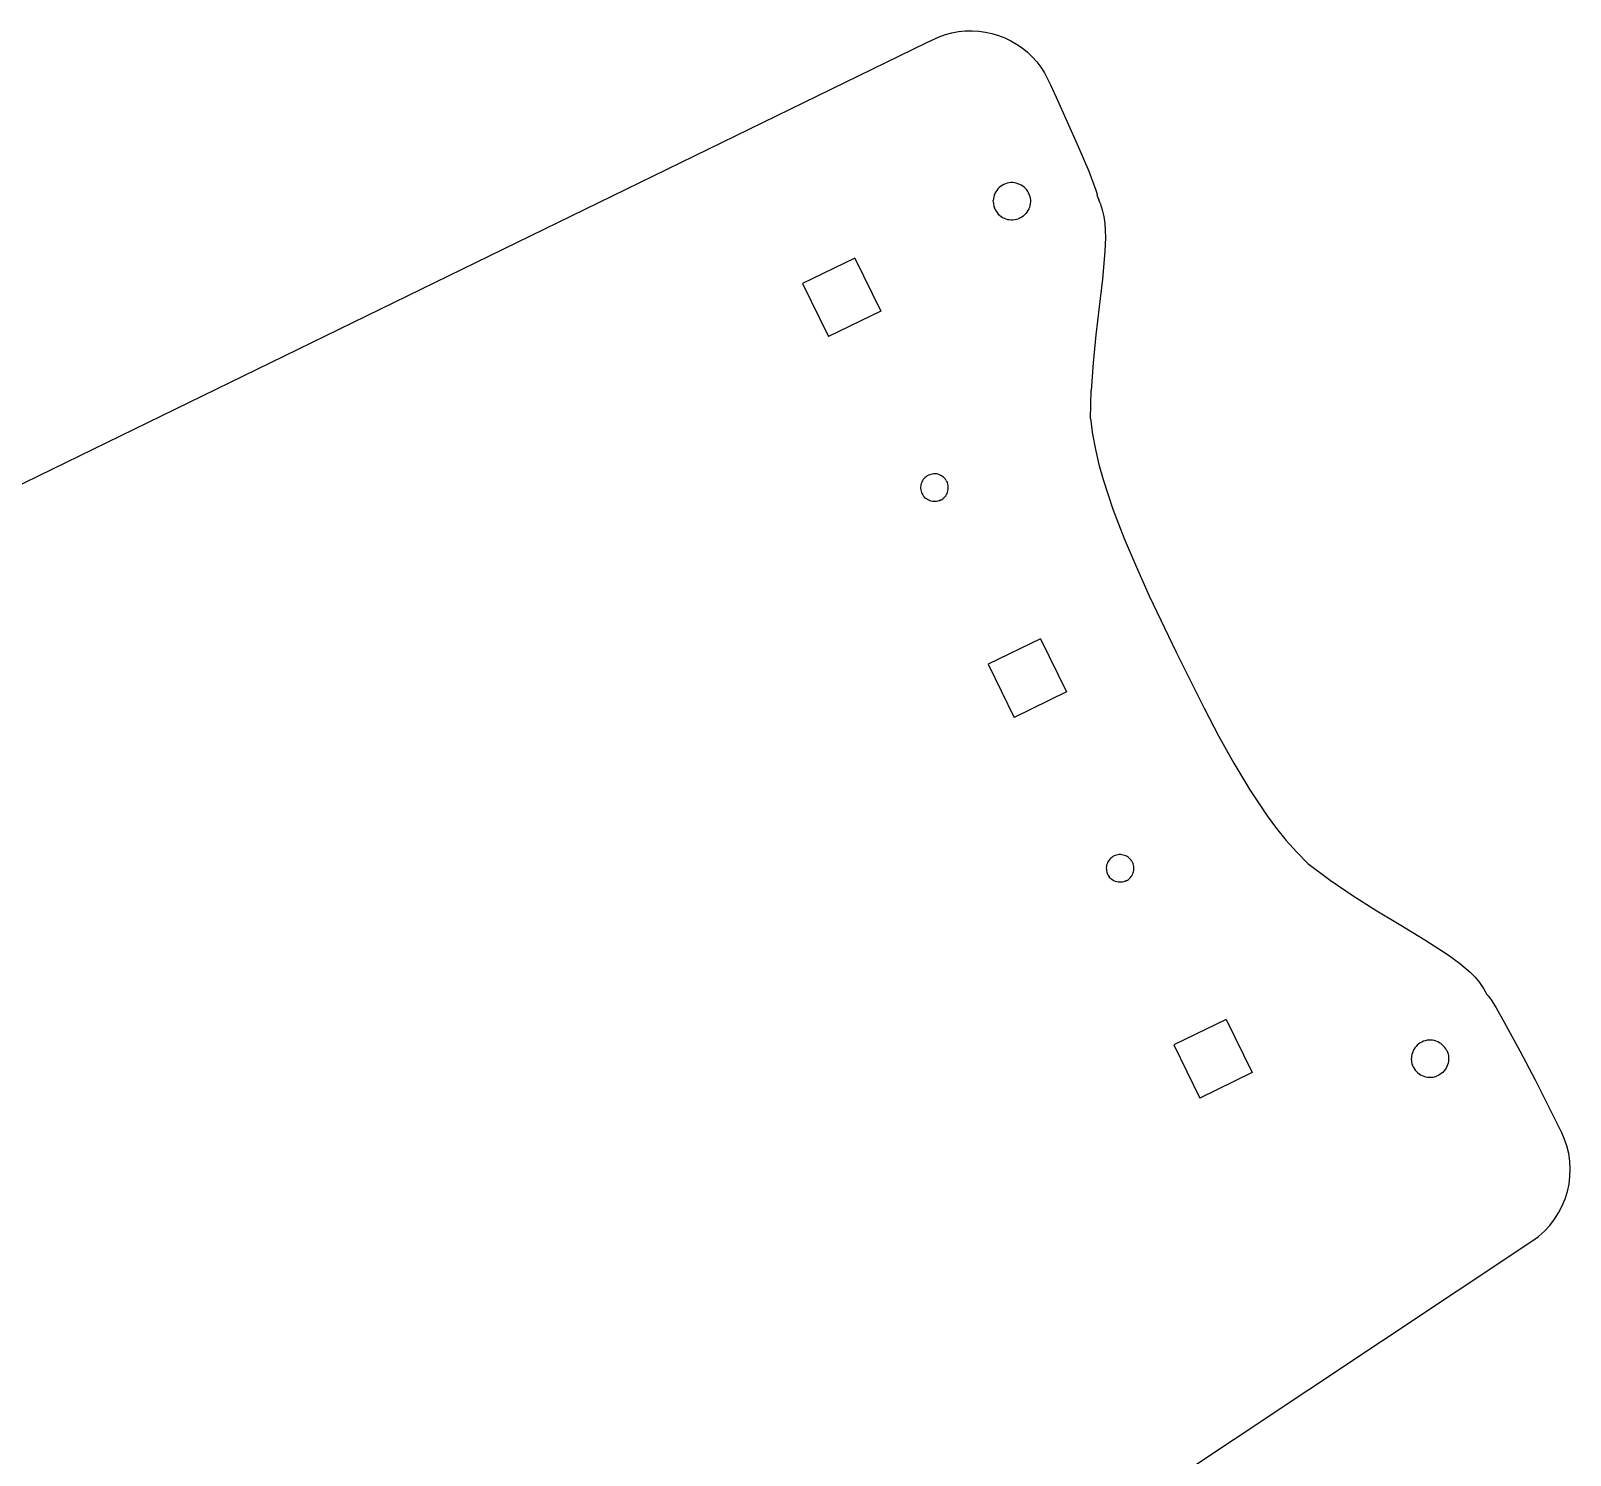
# Model space of a CAD drawing. Header units: millimetres. Extents: x -794 to 1477, y -521 to -225.
# Drawn here: x -359.4 to -197.9, y -374.7 to -225.3 of the extents above; entities that cross this region are included whole.
import ezdxf

# ---------------------------------------------------------------- set-up
doc = ezdxf.new("R2010")
doc.units = ezdxf.units.MM
doc.linetypes.add('HIDDEN', pattern=[9.525, 6.35, -3.175])
doc.layers.get('0').update_dxf_attribs({"color": 253, "lineweight": 70, "true_color": 0x8faf8f})
doc.layers.add('Hidden', color=98, linetype='Continuous', lineweight=70, true_color=0x054805)

msp = doc.modelspace()

# ---------------------------------------------------------------- linework, layer by layer
at = {"color": 98, "lineweight": -3, "true_color": 0x054805}
for p, q in [((-265.38, -226.51), (-264.09, -225.92)), ((-264.09, -225.92), (-263.43, -225.68)), ((-263.43, -225.68), (-262.75, -225.5)), ((-262.75, -225.5), (-262.05, -225.37)), ((-262.05, -225.37), (-261.35, -225.3)), ((-261.35, -225.3), (-260.64, -225.29)), ((-260.64, -225.29), (-259.94, -225.33)), ((-259.94, -225.33), (-259.24, -225.42)), ((-259.24, -225.42), (-258.55, -225.57)), ((-258.55, -225.57), (-257.87, -225.77)), ((-257.87, -225.77), (-257.21, -226.03)), ((-257.21, -226.03), (-256.57, -226.33)), ((-563.15, -371.75), (-265.38, -226.51)), ((-256.57, -226.33), (-255.96, -226.69)), ((-255.96, -226.69), (-255.38, -227.09)), ((-255.38, -227.09), (-254.83, -227.54)), ((-254.83, -227.54), (-254.32, -228.02)), ((-254.32, -228.02), (-253.85, -228.55)), ((-253.85, -228.55), (-253.42, -229.11)), ((-253.42, -229.11), (-253.04, -229.71)), ((-253.04, -229.71), (-252.4, -230.97)), ((-252.4, -230.97), (-251.81, -232.25)), ((-251.81, -232.25), (-249.5, -237.41)), ((-249.5, -237.41), (-248.4, -240.01)), ((-248.4, -240.01), (-247.88, -241.33)), ((-258.14, -242.18), (-258.23, -242.35)), ((-258.04, -242.02), (-258.14, -242.18)), ((-257.92, -241.87), (-258.04, -242.02)), ((-257.78, -241.73), (-257.92, -241.87)), ((-257.64, -241.61), (-257.78, -241.73)), ((-257.48, -241.5), (-257.64, -241.61)), ((-257.31, -241.41), (-257.48, -241.5)), ((-257.14, -241.33), (-257.31, -241.41)), ((-256.95, -241.27), (-257.14, -241.33)), ((-256.77, -241.23), (-256.95, -241.27)), ((-256.58, -241.21), (-256.77, -241.23)), ((-256.38, -241.21), (-256.58, -241.21)), ((-256.19, -241.23), (-256.38, -241.21)), ((-256.01, -241.26), (-256.19, -241.23)), ((-255.82, -241.32), (-256.01, -241.26)), ((-255.64, -241.39), (-255.82, -241.32)), ((-255.47, -241.48), (-255.64, -241.39)), ((-255.31, -241.58), (-255.47, -241.48)), ((-255.16, -241.7), (-255.31, -241.58)), ((-255.03, -241.83), (-255.16, -241.7)), ((-254.9, -241.98), (-255.03, -241.83)), ((-254.8, -242.14), (-254.9, -241.98)), ((-254.75, -242.22), (-254.8, -242.14)), ((-247.88, -241.33), (-247.64, -241.99)), ((-247.64, -241.99), (-247.54, -242.33)), ((-258.39, -242.9), (-258.41, -243.09)), ((-258.4, -243.28), (-258.41, -243.09)), ((-258.4, -243.28), (-258.38, -243.47)), ((-258.35, -242.71), (-258.39, -242.9)), ((-258.38, -243.47), (-258.34, -243.66)), ((-258.3, -242.53), (-258.35, -242.71)), ((-258.34, -243.66), (-258.29, -243.84)), ((-258.23, -242.35), (-258.3, -242.53)), ((-254.73, -242.26), (-254.75, -242.22)), ((-254.72, -242.29), (-254.73, -242.26)), ((-254.71, -242.3), (-254.72, -242.29)), ((-254.7, -242.31), (-254.63, -242.48)), ((-254.61, -243.8), (-254.69, -243.97)), ((-254.63, -242.48), (-254.57, -242.66)), ((-254.56, -243.61), (-254.61, -243.8)), ((-254.57, -242.66), (-254.53, -242.85)), ((-254.53, -243.42), (-254.56, -243.61)), ((-254.53, -242.85), (-254.51, -243.04)), ((-254.51, -243.23), (-254.53, -243.42)), ((-254.51, -243.04), (-254.51, -243.23)), ((-247.54, -242.33), (-247.5, -242.5)), ((-247.47, -242.67), (-247.5, -242.5)), ((-247.47, -242.67), (-247.46, -242.68)), ((-247.46, -242.68), (-247.46, -242.7)), ((-247.46, -242.7), (-247.45, -242.72)), ((-247.45, -242.72), (-247.43, -242.76)), ((-247.43, -242.76), (-247.39, -242.84)), ((-247.39, -242.84), (-247.32, -243.01)), ((-247.18, -243.35), (-247.32, -243.01)), ((-247.18, -243.35), (-246.97, -244.05)), ((-258.21, -244.02), (-258.29, -243.84)), ((-258.21, -244.02), (-258.11, -244.19)), ((-258.11, -244.19), (-258, -244.35)), ((-258, -244.35), (-257.88, -244.5)), ((-257.88, -244.5), (-257.74, -244.63)), ((-257.74, -244.63), (-257.59, -244.75)), ((-257.59, -244.75), (-257.43, -244.85)), ((-257.43, -244.85), (-257.27, -244.94)), ((-257.27, -244.94), (-257.09, -245)), ((-257.09, -245), (-256.91, -245.06)), ((-256.91, -245.06), (-256.73, -245.09)), ((-256.73, -245.09), (-256.54, -245.11)), ((-256.54, -245.11), (-256.35, -245.11)), ((-256.35, -245.11), (-256.16, -245.09)), ((-256.16, -245.09), (-255.97, -245.05)), ((-255.97, -245.05), (-255.79, -244.99)), ((-255.6, -244.91), (-255.79, -244.99)), ((-255.58, -244.9), (-255.59, -244.91)), ((-255.56, -244.89), (-255.58, -244.9)), ((-255.52, -244.87), (-255.56, -244.89)), ((-255.43, -244.82), (-255.52, -244.87)), ((-255.28, -244.71), (-255.43, -244.82)), ((-255.13, -244.59), (-255.28, -244.71)), ((-255, -244.45), (-255.13, -244.59)), ((-254.88, -244.3), (-255, -244.45)), ((-254.77, -244.14), (-254.88, -244.3)), ((-254.69, -243.97), (-254.77, -244.14)), ((-246.97, -244.05), (-246.82, -244.77)), ((-246.82, -244.77), (-246.72, -245.49)), ((-246.72, -245.49), (-246.65, -246.96)), ((-246.65, -246.96), (-246.69, -248.42)), ((-246.69, -248.42), (-246.96, -251.34)), ((-272.93, -249.12), (-278.42, -251.79)), ((-272.93, -249.12), (-270.22, -254.69)), ((-278.42, -251.79), (-275.7, -257.36)), ((-246.96, -251.34), (-247.31, -254.25)), ((-270.22, -254.69), (-275.7, -257.36)), ((-247.31, -254.25), (-247.66, -257.17)), ((-247.66, -257.17), (-247.94, -260.09)), ((-247.94, -260.09), (-248.14, -263.01)), ((-248.22, -265.94), (-248.14, -263.01)), ((-248.22, -265.94), (-248, -267.57)), ((-248, -267.57), (-247.7, -269.18)), ((-247.7, -269.18), (-247.33, -270.77)), ((-247.33, -270.77), (-246.89, -272.35)), ((-265.99, -272.87), (-266.02, -273.01)), ((-265.95, -272.73), (-265.99, -272.87)), ((-265.9, -272.6), (-265.95, -272.73)), ((-265.83, -272.47), (-265.9, -272.6)), ((-265.75, -272.35), (-265.83, -272.47)), ((-265.67, -272.24), (-265.75, -272.35)), ((-265.57, -272.14), (-265.67, -272.24)), ((-265.46, -272.05), (-265.57, -272.14)), ((-265.34, -271.97), (-265.46, -272.05)), ((-265.22, -271.9), (-265.34, -271.97)), ((-265.08, -271.84), (-265.22, -271.9)), ((-264.95, -271.8), (-265.08, -271.84)), ((-264.81, -271.77), (-264.95, -271.8)), ((-264.67, -271.75), (-264.81, -271.77)), ((-264.53, -271.75), (-264.67, -271.75)), ((-264.38, -271.76), (-264.53, -271.75)), ((-264.24, -271.79), (-264.38, -271.76)), ((-264.11, -271.83), (-264.24, -271.79)), ((-263.98, -271.88), (-264.11, -271.83)), ((-263.85, -271.95), (-263.98, -271.88)), ((-263.73, -272.03), (-263.85, -271.95)), ((-263.62, -272.11), (-263.73, -272.03)), ((-263.52, -272.21), (-263.62, -272.11)), ((-263.43, -272.32), (-263.52, -272.21)), ((-263.34, -272.44), (-263.43, -272.32)), ((-263.34, -272.44), (-263.28, -272.57)), ((-263.28, -272.57), (-263.22, -272.7)), ((-263.17, -272.84), (-263.22, -272.7)), ((-263.15, -272.98), (-263.17, -272.84)), ((-246.89, -272.35), (-245.86, -275.46)), ((-266.02, -273.01), (-266.03, -273.15)), ((-266.03, -273.15), (-266.03, -273.29)), ((-266.03, -273.29), (-266.01, -273.43)), ((-266.01, -273.43), (-265.98, -273.57)), ((-265.98, -273.57), (-265.94, -273.71)), ((-265.94, -273.71), (-265.91, -273.77)), ((-265.91, -273.77), (-265.9, -273.8)), ((-265.91, -273.77), (-265.88, -273.84)), ((-265.91, -273.77), (-265.88, -273.83)), ((-265.9, -273.8), (-265.89, -273.82)), ((-265.88, -273.84), (-265.81, -273.96)), ((-265.81, -273.96), (-265.73, -274.08)), ((-265.64, -274.19), (-265.73, -274.08)), ((-265.54, -274.29), (-265.64, -274.19)), ((-265.43, -274.38), (-265.54, -274.29)), ((-265.31, -274.45), (-265.43, -274.38)), ((-265.18, -274.52), (-265.31, -274.45)), ((-263.94, -274.5), (-263.81, -274.43)), ((-263.81, -274.43), (-263.69, -274.35)), ((-263.69, -274.35), (-263.58, -274.26)), ((-263.58, -274.26), (-263.49, -274.15)), ((-263.49, -274.15), (-263.4, -274.04)), ((-263.4, -274.04), (-263.32, -273.93)), ((-263.32, -273.93), (-263.26, -273.8)), ((-263.26, -273.8), (-263.21, -273.67)), ((-263.21, -273.67), (-263.17, -273.54)), ((-263.17, -273.54), (-263.14, -273.4)), ((-263.13, -273.12), (-263.15, -272.98)), ((-263.14, -273.4), (-263.13, -273.26)), ((-263.13, -273.26), (-263.13, -273.12)), ((-265.05, -274.57), (-265.18, -274.52)), ((-264.91, -274.61), (-265.05, -274.57)), ((-264.77, -274.64), (-264.91, -274.61)), ((-264.63, -274.65), (-264.77, -274.64)), ((-264.49, -274.65), (-264.63, -274.65)), ((-264.35, -274.63), (-264.49, -274.65)), ((-264.21, -274.6), (-264.35, -274.63)), ((-263.94, -274.5), (-264.21, -274.6)), ((-264.07, -274.56), (-264.21, -274.6)), ((-264.01, -274.53), (-264.07, -274.56)), ((-263.94, -274.5), (-264.01, -274.53)), ((-264.01, -274.53), (-263.96, -274.51)), ((-263.98, -274.52), (-264.01, -274.53)), ((-263.96, -274.51), (-263.98, -274.52)), ((-245.86, -275.46), (-244.67, -278.52)), ((-244.67, -278.52), (-243.39, -281.54)), ((-243.39, -281.54), (-242.04, -284.53)), ((-242.04, -284.53), (-239.23, -290.45)), ((-253.46, -289.04), (-258.94, -291.71)), ((-253.46, -289.04), (-250.74, -294.61)), ((-239.23, -290.45), (-236.3, -296.31)), ((-258.94, -291.71), (-256.23, -297.29)), ((-250.74, -294.61), (-256.23, -297.29)), ((-236.3, -296.31), (-234.77, -299.21)), ((-234.77, -299.21), (-233.18, -302.08)), ((-233.18, -302.08), (-231.49, -304.89)), ((-231.49, -304.89), (-229.67, -307.61)), ((-229.67, -307.61), (-228.7, -308.93)), ((-228.7, -308.93), (-227.67, -310.2)), ((-227.67, -310.2), (-226.58, -311.43)), ((-225.43, -312.6), (-226.58, -311.43)), ((-246.54, -312.93), (-246.56, -313.07)), ((-246.56, -313.07), (-246.55, -313.22)), ((-246.55, -313.22), (-246.54, -313.36)), ((-246.52, -312.79), (-246.54, -312.93)), ((-246.48, -312.66), (-246.52, -312.79)), ((-246.42, -312.52), (-246.48, -312.66)), ((-246.36, -312.4), (-246.42, -312.52)), ((-246.28, -312.28), (-246.36, -312.4)), ((-246.19, -312.17), (-246.28, -312.28)), ((-246.09, -312.06), (-246.19, -312.17)), ((-245.98, -311.97), (-246.09, -312.06)), ((-245.87, -311.89), (-245.98, -311.97)), ((-245.74, -311.82), (-245.87, -311.89)), ((-245.61, -311.77), (-245.74, -311.82)), ((-245.48, -311.72), (-245.61, -311.77)), ((-245.34, -311.7), (-245.48, -311.72)), ((-245.19, -311.68), (-245.34, -311.7)), ((-245.05, -311.68), (-245.19, -311.68)), ((-244.91, -311.69), (-245.05, -311.68)), ((-244.77, -311.72), (-244.91, -311.69)), ((-244.63, -311.76), (-244.77, -311.72)), ((-244.5, -311.81), (-244.63, -311.76)), ((-244.38, -311.87), (-244.5, -311.81)), ((-244.26, -311.95), (-244.38, -311.87)), ((-244.14, -312.04), (-244.26, -311.95)), ((-244.04, -312.14), (-244.14, -312.04)), ((-243.95, -312.25), (-244.04, -312.14)), ((-243.87, -312.37), (-243.95, -312.25)), ((-243.87, -312.37), (-243.8, -312.49)), ((-243.8, -312.49), (-243.74, -312.63)), ((-243.7, -312.77), (-243.74, -312.63)), ((-243.67, -312.91), (-243.7, -312.77)), ((-243.66, -313.05), (-243.67, -312.91)), ((-243.67, -313.33), (-243.66, -313.19)), ((-243.66, -313.19), (-243.66, -313.05)), ((-225.43, -312.6), (-223.07, -314.34)), ((-246.54, -313.36), (-246.51, -313.5)), ((-246.51, -313.5), (-246.47, -313.63)), ((-246.47, -313.63), (-246.44, -313.7)), ((-246.44, -313.7), (-246.42, -313.73)), ((-246.44, -313.7), (-246.41, -313.76)), ((-246.44, -313.7), (-246.41, -313.76)), ((-246.42, -313.73), (-246.42, -313.75)), ((-246.41, -313.76), (-246.34, -313.89)), ((-246.34, -313.89), (-246.26, -314.01)), ((-246.17, -314.11), (-246.26, -314.01)), ((-246.07, -314.21), (-246.17, -314.11)), ((-245.96, -314.3), (-246.07, -314.21)), ((-245.84, -314.38), (-245.96, -314.3)), ((-245.71, -314.45), (-245.84, -314.38)), ((-245.58, -314.5), (-245.71, -314.45)), ((-245.44, -314.54), (-245.58, -314.5)), ((-245.3, -314.56), (-245.44, -314.54)), ((-245.16, -314.58), (-245.3, -314.56)), ((-245.02, -314.58), (-245.16, -314.58)), ((-244.88, -314.56), (-245.02, -314.58)), ((-244.74, -314.53), (-244.88, -314.56)), ((-244.47, -314.43), (-244.74, -314.53)), ((-244.6, -314.49), (-244.74, -314.53)), ((-244.53, -314.46), (-244.6, -314.49)), ((-244.47, -314.43), (-244.53, -314.46)), ((-244.53, -314.46), (-244.49, -314.44)), ((-244.5, -314.45), (-244.53, -314.46)), ((-244.49, -314.44), (-244.5, -314.45)), ((-244.47, -314.43), (-244.34, -314.36)), ((-244.34, -314.36), (-244.22, -314.28)), ((-244.22, -314.28), (-244.11, -314.18)), ((-244.11, -314.18), (-244.01, -314.08)), ((-244.01, -314.08), (-243.93, -313.97)), ((-243.93, -313.97), (-243.85, -313.85)), ((-243.85, -313.85), (-243.79, -313.73)), ((-243.79, -313.73), (-243.73, -313.6)), ((-243.73, -313.6), (-243.7, -313.47)), ((-243.7, -313.47), (-243.67, -313.33)), ((-223.07, -314.34), (-220.65, -315.99)), ((-220.65, -315.99), (-218.17, -317.57)), ((-218.17, -317.57), (-215.67, -319.09)), ((-215.67, -319.09), (-213.15, -320.6)), ((-213.15, -320.6), (-210.69, -322.18)), ((-210.69, -322.18), (-209.51, -323.05)), ((-209.51, -323.05), (-208.4, -324.01)), ((-208.4, -324.01), (-207.88, -324.54)), ((-207.88, -324.54), (-207.41, -325.1)), ((-207.41, -325.1), (-206.99, -325.7)), ((-206.99, -325.7), (-206.64, -326.34)), ((-206.63, -326.35), (-206.62, -326.36)), ((-206.62, -326.36), (-206.6, -326.37)), ((-206.6, -326.37), (-206.56, -326.41)), ((-206.49, -326.5), (-206.56, -326.41)), ((-206.49, -326.5), (-206.36, -326.67)), ((-206.36, -326.67), (-206.12, -327.02)), ((-206.12, -327.02), (-205.67, -327.75)), ((-205.67, -327.75), (-204.81, -329.24)), ((-233.98, -328.97), (-239.47, -331.64)), ((-233.98, -328.97), (-231.27, -334.54)), ((-204.81, -329.24), (-203.17, -332.26)), ((-239.47, -331.64), (-236.75, -337.21)), ((-214.5, -332.63), (-214.53, -332.82)), ((-214.44, -332.45), (-214.5, -332.63)), ((-214.37, -332.27), (-214.44, -332.45)), ((-214.29, -332.1), (-214.37, -332.27)), ((-214.18, -331.94), (-214.29, -332.1)), ((-214.06, -331.79), (-214.18, -331.94)), ((-213.93, -331.65), (-214.06, -331.79)), ((-213.78, -331.53), (-213.93, -331.65)), ((-213.62, -331.42), (-213.78, -331.53)), ((-213.46, -331.33), (-213.62, -331.42)), ((-213.28, -331.25), (-213.46, -331.33)), ((-213.1, -331.19), (-213.28, -331.25)), ((-212.91, -331.15), (-213.1, -331.19)), ((-212.72, -331.13), (-212.91, -331.15)), ((-212.53, -331.13), (-212.72, -331.13)), ((-212.34, -331.15), (-212.53, -331.13)), ((-212.15, -331.18), (-212.34, -331.15)), ((-211.97, -331.24), (-212.15, -331.18)), ((-211.79, -331.31), (-211.97, -331.24)), ((-211.62, -331.4), (-211.79, -331.31)), ((-211.46, -331.5), (-211.62, -331.4)), ((-211.31, -331.62), (-211.46, -331.5)), ((-211.17, -331.75), (-211.31, -331.62)), ((-211.05, -331.9), (-211.17, -331.75)), ((-210.94, -332.06), (-211.05, -331.9)), ((-210.89, -332.14), (-210.94, -332.06)), ((-210.87, -332.18), (-210.89, -332.14)), ((-210.86, -332.2), (-210.87, -332.18)), ((-210.85, -332.21), (-210.86, -332.2)), ((-210.85, -332.23), (-210.77, -332.4)), ((-210.77, -332.4), (-210.71, -332.58)), ((-210.71, -332.58), (-210.67, -332.77)), ((-203.17, -332.26), (-201.57, -335.3)), ((-214.53, -332.82), (-214.55, -333.01)), ((-214.55, -333.2), (-214.55, -333.01)), ((-214.55, -333.2), (-214.53, -333.39)), ((-214.53, -333.39), (-214.49, -333.58)), ((-214.49, -333.58), (-214.43, -333.76)), ((-214.35, -333.94), (-214.43, -333.76)), ((-214.35, -333.94), (-214.26, -334.11)), ((-214.26, -334.11), (-214.15, -334.27)), ((-211.02, -334.22), (-211.14, -334.37)), ((-210.92, -334.06), (-211.02, -334.22)), ((-210.83, -333.89), (-210.92, -334.06)), ((-210.76, -333.72), (-210.83, -333.89)), ((-210.7, -333.53), (-210.76, -333.72)), ((-210.67, -333.34), (-210.7, -333.53)), ((-210.67, -332.77), (-210.65, -332.96)), ((-210.65, -333.15), (-210.67, -333.34)), ((-210.65, -332.96), (-210.65, -333.15)), ((-231.27, -334.54), (-236.75, -337.21)), ((-214.15, -334.27), (-214.02, -334.42)), ((-214.02, -334.42), (-213.88, -334.55)), ((-213.88, -334.55), (-213.73, -334.67)), ((-213.73, -334.67), (-213.58, -334.77)), ((-213.58, -334.77), (-213.41, -334.85)), ((-213.41, -334.85), (-213.24, -334.92)), ((-213.24, -334.92), (-213.06, -334.98)), ((-213.06, -334.98), (-212.87, -335.01)), ((-212.87, -335.01), (-212.68, -335.03)), ((-212.68, -335.03), (-212.5, -335.03)), ((-212.5, -335.03), (-212.31, -335.01)), ((-212.31, -335.01), (-212.12, -334.97)), ((-212.12, -334.97), (-211.93, -334.91)), ((-211.75, -334.83), (-211.93, -334.91)), ((-211.72, -334.82), (-211.74, -334.83)), ((-211.7, -334.81), (-211.72, -334.82)), ((-211.66, -334.79), (-211.7, -334.81)), ((-211.58, -334.74), (-211.66, -334.79)), ((-211.42, -334.63), (-211.58, -334.74)), ((-211.27, -334.51), (-211.42, -334.63)), ((-211.14, -334.37), (-211.27, -334.51)), ((-201.57, -335.3), (-198.86, -340.66)), ((-379.45, -470.21), (-201.91, -352.21))]:
    msp.add_line(p, q, dxfattribs=at)
msp.add_arc((-206.89, -344.72), 9, 303.6088, 26.8063, dxfattribs=at)
at = {"layer": 'Hidden', "linetype": 'HIDDEN', "lineweight": -3}
for p, q in [((-265.91, -273.77), (-265.88, -273.83)), ((-265.9, -273.8), (-265.91, -273.77)), ((-265.9, -273.8), (-265.89, -273.82)), ((-265.88, -273.83), (-265.88, -273.84)), ((-246.44, -313.7), (-246.41, -313.76)), ((-246.42, -313.73), (-246.44, -313.7)), ((-246.42, -313.73), (-246.42, -313.75)), ((-246.41, -313.76), (-246.41, -313.76)), ((-206.64, -326.34), (-206.63, -326.34)), ((-206.62, -326.36), (-206.63, -326.34)), ((-206.63, -326.35), (-206.62, -326.36)), ((-211.75, -334.83), (-211.74, -334.83)), ((-211.75, -334.83), (-211.74, -334.83)), ((-211.75, -334.83), (-211.74, -334.83)), ((-211.75, -334.83), (-211.74, -334.83)), ((-211.75, -334.83), (-211.74, -334.83)), ((-211.75, -334.83), (-211.74, -334.83))]:
    msp.add_line(p, q, dxfattribs=at)

doc.saveas('drawing.dxf')
